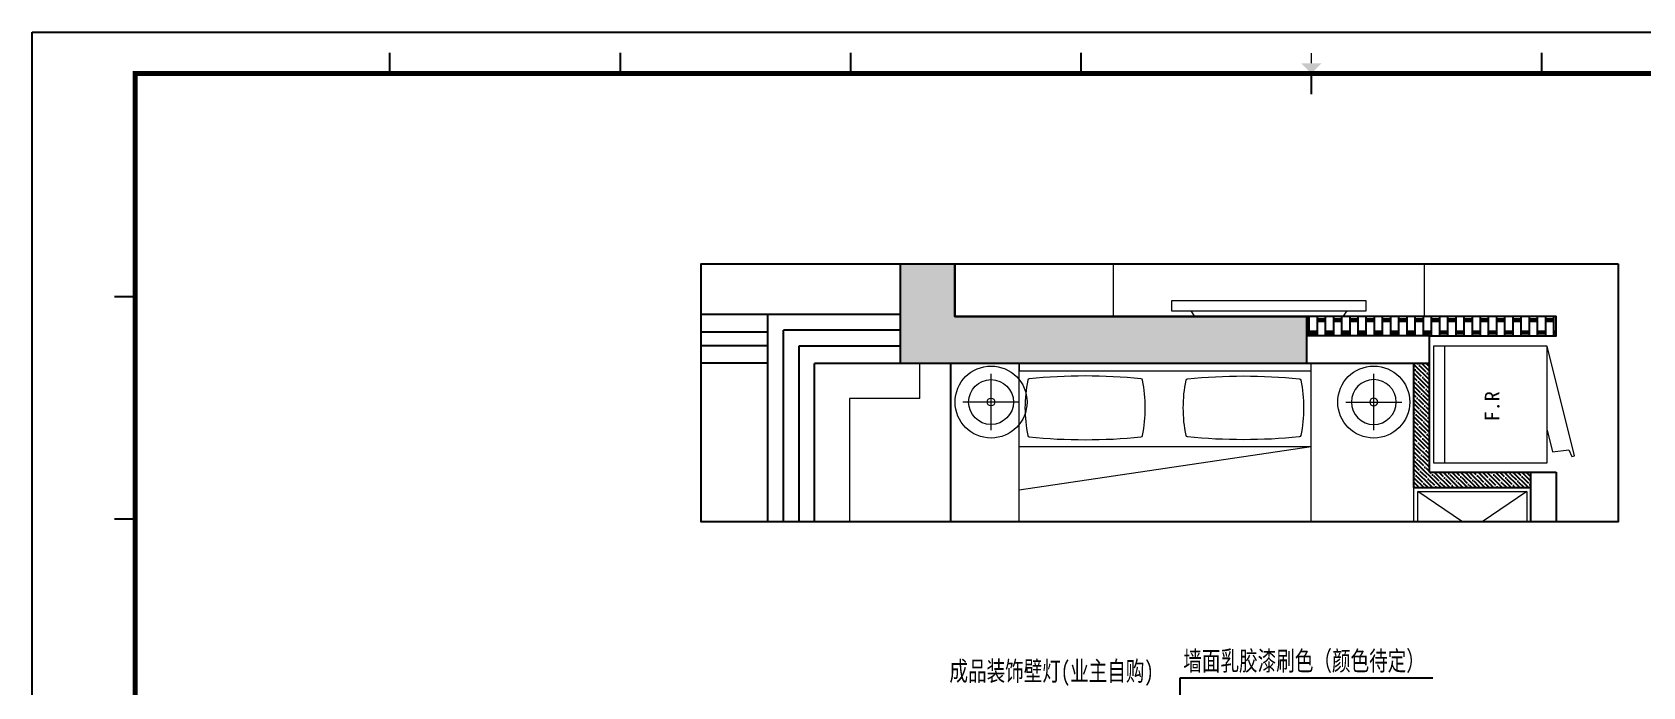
# Model space of a CAD drawing. Header units: millimetres. Extents: x 104198 to 1296755, y -81101 to 81453.
# Drawn here: x 585790 to 594066, y -23123 to -19757 of the extents above; entities that cross this region are included whole.
import ezdxf
from ezdxf.xclip import XClip

# ---------------------------------------------------------------- set-up
doc = ezdxf.new("R2010")
doc.units = ezdxf.units.MM
doc.header["$XCLIPFRAME"] = 0
for name, color, linetype, lineweight in [('01-PL-墙体柱子', 7, 'Continuous', 35), ('1-活动家具', 51, 'Continuous', 20), ('P★01 活动家具', 51, 'Continuous', 0), ('P★02 固定家具', 30, 'Continuous', 0)]:
    doc.layers.add(name, color=color, linetype=linetype, lineweight=lineweight)
for name, color, linetype in [('0家具', 51, 'Continuous'), ('11-PL-原始门窗', 1, 'Continuous'), ('30-PL-平面文字说明', 1, 'Continuous'), ('P-新砌墙体填充', 8, 'Continuous'), ('图纸图框', 165, 'Continuous'), ('墙体', 7, 'Continuous'), ('天棚图层', 51, 'Continuous'), ('窗户', 1, 'Continuous')]:
    doc.layers.add(name, color=color, linetype=linetype)
doc.styles.add('黑体', font='simhei.ttf', dxfattribs={"width": 0.7})
doc.dimstyles.new('立面标注', dxfattribs={"dimtxt": 100, "dimasz": 35, "dimexe": 20, "dimexo": 100, "dimtad": 1, "dimdec": 0, "dimtxsty": '黑体', "dimblk": 'ARCHTICK', "dimcen": 80, "dimdle": 20, "dimclrd": 251, "dimclre": 251, "dimclrt": 256, "dimadec": 0, "dimazin": 0, "dimtfac": 1, "dimtdec": 0, "dimtix": 1, "dimtmove": 2, "dimatfit": 3, "dimldrblk": 'DOT', "dimfxl": 200, "dimfxlon": 1, "dimarcsym": 0})

# ---------------------------------------------------------------- blocks, each defined once
blk = doc.blocks.new('kjghhgdgfhdhgfh')
at = {"layer": '图纸图框', "color": 165}
for p, q in [((1018.449156181656, -523.6475845220857), (1018.449156181656, -226.6510432860898)), ((1018.449156310431, -523.6475894229297), (1018.449156310431, -226.651048186936)), ((1018.449156310431, -523.6475894229297), (1018.449156310431, -226.651048186936)), ((1018.449156181656, -523.6475897729335), (1018.449156181656, -226.6510485369378)), ((1018.449156310431, -523.6475904731685), (1018.449156310431, -226.6510492370591)), ((1018.449156310431, -523.6475904731685), (1018.449156310431, -226.6510492370591)), ((1018.449156439315, -523.6475901230529), (1018.449156439315, -226.6510488870572)), ((1018.449156439315, -523.6475901230529), (1018.449156439315, -226.6510488870572)), ((1018.449156310431, -523.6475904731685), (1018.449156310431, -226.6510492370591)), ((1018.449156181656, -523.6475908231721), (1018.449156181656, -226.6510495871781)), ((1018.449156697091, -226.6510464365761), (1438.44652398302, -226.6510464365761)), ((1018.44915656821, -226.6510467866938), (1438.446523854134, -226.6510467866938)), ((1018.449156697091, -226.6510478368186), (1438.44652398302, -226.6510478368186)), ((1018.449156697091, -226.6510478368186), (1438.44652398302, -226.6510478368186)), ((1018.44915656821, -226.651048186936), (1438.446523854134, -226.651048186936)), ((1018.44915656821, -226.6510485369378), (1438.44652398302, -226.651048186936)), ((1018.44915656821, -523.6475897729335), (1018.44915656821, -226.6510485369378)), ((1018.44915656821, -226.6510495871781), (1438.446523854134, -226.6510495871781)), ((1079.169425446627, -230.165361629017), (1079.169425446627, -233.6664052710039)), ((1118.311093363573, -230.165361629017), (1118.311093363573, -233.6664052710039)), ((1157.452761280522, -230.165361629017), (1157.452761280522, -233.6664052710039)), ((1196.594429197475, -230.165361629017), (1196.594429197475, -233.6664052710039)), ((1274.877765031257, -230.165361629017), (1274.877765031257, -233.6664052710039)), ((1235.736097114308, -233.6664052710039), (1235.736097114308, -237.1674489129871)), ((1032.4533312648, -271.5591774027304), (1035.954374906786, -271.5591774027304)), ((1032.4533312648, -309.386869379896), (1035.954374906786, -309.386869379896))]:
    blk.add_line(p, q, dxfattribs=at)
at = {"layer": '图纸图框', "color": 165, "const_width": 0.2100626185166894}
blk.add_lwpolyline([(1235.736097114308, -231.915883450067), (1235.736097114308, -230.165361629017)], dxfattribs=at)
at = {"layer": '图纸图框', "color": 165, "const_width": 0.840250474066758}
blk.add_lwpolyline([(1431.444436699053, -233.6664052710039), (1035.954374906786, -233.6664052710039), (1035.954374906786, -516.6322323388636), (1431.444436699053, -516.6322323388636)], close=True, dxfattribs=at)
at = {"layer": '图纸图框', "color": 165}
blk.add_solid([(1233.98557529337, -231.915883450067), (1237.486618935353, -231.915883450067), (1235.736097114308, -233.6664052710039)], dxfattribs=at)
blk = doc.blocks.new('_ArchTick')
at = {"color": 2, "linetype": 'ByBlock', "const_width": 0.4}
blk.add_lwpolyline([(-0.5, -0.5), (0.5, 0.5)], dxfattribs=at)
blk = doc.blocks.new('_Dot')
at = {"color": 2, "linetype": 'ByBlock', "lineweight": -2}
blk.add_line((-0.5, 0), (-1, 0), dxfattribs=at)
at = {"color": 2, "linetype": 'ByBlock', "const_width": 0.5}
blk.add_lwpolyline([(-0.25, 0, 1), (0.25, 0, 1)], format="xyb", close=True, dxfattribs=at)
blk = doc.blocks.new('A$C619C14DB')
at = {"layer": '1-活动家具', "color": 45}
for points in [[(-0.0002441075630486012, 30.0000130077824), (999.999755892437, 30.0000130077824), (999.999755892437, 80.00001300964504), (-0.0002441075630486012, 80.00001300964504)], [(99.99975589243695, 30.0000130077824), (899.999755892437, 30.0000130077824), (879.999755892437, 1.300731673836708e-05), (119.999755892437, 1.300731673836708e-05)]]:
    blk.add_lwpolyline(points, close=True, dxfattribs=at)
blk = doc.blocks.new('A$C41F843A1')
at = {"layer": '1-活动家具', "color": 51}
for p, q in [((687.8522894373164, 2099.999929695507), (12.85228943731636, 2099.999929695507)), ((12.85228943731636, 2099.999929695507), (12.85228943731636, 1704.611713393941)), ((687.8522894373164, 2099.999929695507), (1512.852289437316, 2099.999929695507)), ((1512.852289437316, 2099.999929695507), (1512.852289437316, 1704.611713393941)), ((12.85228943731636, 1300.608487712685), (12.85228943731636, -7.030449341982603e-05)), ((1512.852289437316, 1300.608487712685), (1512.852289437316, -7.030449341982603e-05))]:
    blk.add_line(p, q, dxfattribs=at)
at = {"layer": '1-活动家具', "color": 45}
for q in [(1512.852289437316, 651.5300408706535), (1512.852289437316, 428.5623224836309)]:
    blk.add_line((12.85228943731636, 428.5623224442825), q, dxfattribs=at)
at = {"layer": '1-活动家具', "color": 51}
for points in [[(1525.683757071849, 1300.608487712685), (-1.615844666957855e-06, 1300.608487712685), (-1.615844666957855e-06, 1704.611713393941), (1525.683757071849, 1704.611713393941)], [(1512.852289437316, 37.49992969550658), (12.85228943731636, 37.49992969550658), (12.85228943731636, -7.030449341982603e-05), (1512.852289437316, -7.030449341982603e-05)]]:
    blk.add_lwpolyline(points, close=True, dxfattribs=at)
at = {"layer": '1-活动家具', "color": 45}
for points in [[(647.4882732643746, 378.2173321183072, -0.3220232602421085), (655.6169553515501, 370.6346278900746, -0.0988502256849257), (655.6169553431682, 86.7110937659163, -0.322023260242126), (647.4882732550614, 79.12838953803293, -0.0496491878887538), (73.59205973241478, 79.12838955537882, -0.3220232602420951), (65.4633776457049, 86.71109378349502, -0.0988502256849255), (65.4633776540868, 370.6346279076533, -0.3220232602421104), (73.59205974172801, 378.217332135886, -0.0496491878887542)], [(887.1654969220981, 378.2173321183072, 0.3220232602421085), (879.0368148349226, 370.6346278900746, 0.0988502256849257), (879.0368148433045, 86.7110937659163, 0.322023260242126), (887.1654969309457, 79.12838953803293, 0.0496491878887538), (1461.061710454058, 79.12838955537882, 0.3220232602420951), (1469.190392541233, 86.71109378349502, 0.0988502256849255), (1469.190392532852, 370.6346279076533, 0.3220232602421104), (1461.061710444745, 378.2173321357695, 0.0496491878887542)]]:
    blk.add_lwpolyline(points, format="xyb", close=True, dxfattribs=at)
blk = doc.blocks.new('A$C1AED7FCF')
at = {"layer": '1-活动家具', "color": 45}
for points in [[(247.5273906283546, 0.000136089627631), (247.5273906283546, 495.0532024205893)], [(0.0008574628736824, 247.5266692551086), (495.0539237938356, 247.5266692551086)]]:
    blk.add_lwpolyline(points, dxfattribs=at)
at = {"layer": '1-活动家具', "color": 51, "ltscale": 2000}
blk.add_circle((247.5273906283546, 247.5266692551086), 197.5265331654809, dxfattribs=at)
at = {"layer": '1-活动家具', "color": 45}
blk.add_circle((247.5273906283546, 247.5266692551086), 34.51086849579588, dxfattribs=at)
blk = doc.blocks.new('fhdghrthe')
at = {"layer": '01-PL-墙体柱子', "lineweight": -2, "ltscale": 10}
blk.add_hatch(color=8, dxfattribs=at).paths.add_polyline_path([(575866.0014296011, 17510.09284391639), (575566.0014296011, 17510.09284391639), (575316.0014296011, 17510.09284391639), (575316.0014296011, 15420.09284391639), (575556.0014296011, 15420.09284391639), (575556.0014296011, 17230.09284391639), (575866.0014296011, 17230.09284391639)])
at = {"layer": 'P-新砌墙体填充', "lineweight": -3}
h = blk.add_hatch(dxfattribs=at)
h.set_pattern_fill('BRSTONE', color=256, scale=5, angle=-1.272221872585407e-14, style=0)
h.set_pattern_definition([(0, (774942.8214897579, -149614.9476579337), (9.305889392408061e-15, 41.91), []), (90, (775057.1214897579, -149614.9476579337), (-63.49999999999999, 41.91000000000001), [41.91, -41.91]), (90, (775044.4214897578, -149614.9476579337), (-63.49999999999999, 41.91000000000001), [41.91, -41.91]), (0, (775057.1214897579, -149607.9626579337), (63.50000000000001, 41.90999999999998), [-114.3, 12.7]), (0, (775057.1214897579, -149600.9776579337), (63.50000000000001, 41.90999999999998), [-114.3, 12.7]), (0, (775057.1214897579, -149593.9926579337), (63.50000000000001, 41.90999999999998), [-114.3, 12.7]), (0, (775057.1214897579, -149587.0076579337), (63.50000000000001, 41.90999999999998), [-114.3, 12.7]), (0, (775057.1214897579, -149580.0226579337), (63.50000000000001, 41.90999999999998), [-114.3, 12.7])])
h.paths.add_polyline_path([(575556.0014296011, 15420.09284391639), (575456.0014296011, 15420.09284391639), (575456.001429601, 14790.11174628756), (575456.0014296011, 14140.09284391639), (575556.0014296011, 14140.09284391639)])
at = {"layer": 'P-新砌墙体填充'}
h = blk.add_hatch(dxfattribs=at)
h.set_pattern_fill('ANSI35', color=256, scale=5, angle=-1.272221872585407e-14, style=0)
h.set_pattern_definition([(44.99999999999999, (573795.8707612678, 14270.11174628755), (-22.45064030267288, 22.45064030267289), []), (44.99999999999999, (573818.3214112679, 14270.11174628755), (-22.45064030267288, 22.45064030267289), [39.6875, -7.9375, 0, -7.9375])])
h.paths.add_polyline_path([(575316.0014296011, 14870.11174628756), (574676.0014296011, 14870.11174628754), (574676.0014296011, 14270.11174628755), (574756.0014296011, 14270.11174628755), (574756.0014296011, 14790.11174628755), (575316.0014296011, 14790.11174628756)])
h.paths.add_polyline_path([(573875.8707612678, 14870.11174628756), (573795.8707612678, 14870.11174628756), (573795.8707612678, 14270.11174628756), (573875.8707612678, 14270.11174628756)])
at = {"color": 5}
for p, q in [((574676.0014296011, 14870.11174628753), (575316.0014296011, 14870.11174628756)), ((574676.0014296011, 14870.11174628753), (574676.0014296011, 14270.11174628753)), ((574756.0014296011, 14790.11174628755), (574756.0014296011, 14270.11174628753))]:
    blk.add_line(p, q, dxfattribs=at)
blk.add_lwpolyline([(574756.0014296011, 14790.11174628755), (575456.001429601, 14790.11174628756), (575456.0014296011, 14140.09284391639), (575556.0014296011, 14140.09284391639), (575556.0014296011, 15420.09284391639)], dxfattribs=at)
at = {"layer": '01-PL-墙体柱子', "color": 8, "lineweight": -2, "ltscale": 10}
blk.add_lwpolyline([(575866.0014296011, 17510.09284391639), (575566.0014296011, 17510.09284391639), (575316.0014296011, 17510.09284391639), (575316.0014296011, 15420.09284391639), (575556.0014296011, 15420.09284391639), (575556.0014296011, 17230.09284391639), (575866.0014296011, 17230.09284391639)], close=True, dxfattribs=at)
at = {"layer": '11-PL-原始门窗', "color": 251}
for p, q in [((572756.001429601, 18110.09284391639), (575486.0014296011, 18110.09284391639)), ((575486.0014296011, 17510.09284391639), (575486.0014296011, 18110.09284391639)), ((572756.001429601, 18030.09284391639), (575406.0014296011, 18030.09284391639)), ((575406.0014296011, 18030.09284391639), (575406.0014296011, 17510.09284391639))]:
    blk.add_line(p, q, dxfattribs=at)
at = {"layer": '30-PL-平面文字说明'}
blk.add_line((575315.1320979341, 17510.09284391639), (575315.1320979341, 17950.09284391639), dxfattribs=at)
at = {"layer": 'P★01 活动家具', "color": 250}
for p, q in [((575135.132097934, 17770.09284391639), (572756.001429601, 17770.09284391639)), ((575135.1320979343, 17410.09284391639), (575135.132097934, 17770.09284391639)), ((575135.1320979343, 17410.09284391639), (575315.1320979341, 17410.09284391639))]:
    blk.add_line(p, q, dxfattribs=at)
at = {"layer": 'P★01 活动家具', "color": 35}
blk.add_line((574803.8551109754, 14711.75215483551), (575402.9457004135, 14711.75215483551), dxfattribs=at)
at = {"layer": 'P★01 活动家具'}
blk.add_lwpolyline([(575956.0014296011, 16415.58019322408), (575556.0014296011, 16415.58019322408), (575556.0014296011, 14815.58019322408), (575956.0014296011, 14815.58019322408)], close=True, dxfattribs=at)
at = {"layer": 'P★01 活动家具', "color": 35}
blk.add_lwpolyline([(574803.8551109754, 14185.15641591186), (575402.9457004135, 14185.15641591186), (575402.9457004135, 14770.15641591186), (574803.8551109754, 14770.15641591186)], close=True, dxfattribs=at)
blk.add_lwpolyline([(574971.0714343064, 14185.15641591186), (574860.2187588611, 14158.21221831395), (574871.2241518823, 14073.56188016851), (574836.533780734, 14058.63088733238), (574840.0278378427, 14045.59088867717), (575402.9457004135, 14185.15641591186)], dxfattribs=at)
at = {"layer": 'P★01 活动家具'}
for centre in [(575116.124181522, 17043.37542160547), (575116.124181522, 15076.63923271331)]:
    blk.add_circle(centre, 185, dxfattribs=at)
at = {"layer": 'P★02 固定家具', "color": 250}
for p, q in [((574275.9360954345, 14290.11174628756), (574656.0014296011, 14850.11174628758)), ((574656.0014296011, 14290.11174628756), (574275.9360954345, 14850.11174628758))]:
    blk.add_line(p, q, dxfattribs=at)
at = {"layer": 'P★02 固定家具', "color": 2}
blk.add_lwpolyline([(573875.8707612678, 14870.11174628758), (574676.0014296011, 14870.11174628758), (574676.0014296011, 14270.11174628756), (573875.8707612678, 14270.11174628756)], close=True, dxfattribs=at)
at = {"layer": 'P★02 固定家具', "color": 250}
blk.add_lwpolyline([(573895.8707612678, 14850.11174628758), (574656.0014296011, 14850.11174628758), (574656.0014296011, 14290.11174628756), (573895.8707612678, 14290.11174628756)], close=True, dxfattribs=at)
at = {"layer": '墙体', "color": 251}
for p, q in [((575406.0014296011, 18190.09284391639), (575406.0014296011, 18620.09284391639)), ((575476.0014296011, 18190.09284391639), (575476.0014296011, 18620.09284391636)), ((572756.001429601, 17250.09284391639), (575316.0014296011, 17250.09284391639))]:
    blk.add_line(p, q, dxfattribs=at)
at = {"layer": '墙体', "color": 7}
for p, q in [((575866.0014296011, 17510.09284391639), (575315.1320979341, 17510.09284391639)), ((575866.0014296011, 17510.09284391639), (575566.0014296011, 17510.09284391639)), ((575866.0014296011, 17230.09284391639), (575556.0014296011, 17230.09284391639)), ((575556.0014296011, 17230.09284391639), (575556.0014296011, 15420.09284391639)), ((575316.0014296011, 15420.09284391639), (575316.0014296011, 14790.11174628756)), ((575556.0014296011, 15420.09284391639), (575456.0014296011, 15420.09284391639)), ((575456.001429601, 14790.11174628756), (575456.0014296011, 15420.09284391639)), ((573675.8707612678, 14270.11174628756), (574756.0014296011, 14270.11174628755)), ((574756.0014296011, 14270.11174628753), (574756.0014296011, 14140.09284391641)), ((574756.0014296011, 14140.09284391639), (573675.8707612678, 14140.09284391639))]:
    blk.add_line(p, q, dxfattribs=at)
at = {"layer": '窗户', "color": 1}
for p, q in [((575316.0014296011, 18190.09284391639), (575316.0014296011, 18620.09284391639)), ((575566.0014296011, 18190.09284391639), (575566.0014296011, 18620.09284391636)), ((572756.001429601, 18190.09284391639), (575566.0014296011, 18190.09284391639)), ((575566.0014296011, 17510.09284391639), (575566.0014296011, 18190.09284391639)), ((572756.001429601, 17950.09284391639), (575315.1320979341, 17950.09284391639))]:
    blk.add_line(p, q, dxfattribs=at)
at = {"layer": 'P★01 活动家具', "xscale": 0.583199999993667, "yscale": 0.583199999993667, "zscale": 0.5832000000000002}
blk.add_blockref('A$C1AED7FCF', (574971.7662073078, 16899.01786809594), dxfattribs=at)
at = {"layer": 'P★01 活动家具'}
for name, p, rotation in [('A$C41F843A1', (575315.0013592965, 15385.76554352859), 90), ('A$C619C14DB', (575556.0014165938, 16115.57994911652), 270)]:
    blk.add_blockref(name, p, dxfattribs=dict(at, rotation=rotation))
at = {"layer": 'P★01 活动家具', "xscale": -0.583199999993667, "yscale": 0.583199999993667, "zscale": 0.5832000000000002, "rotation": 180}
blk.add_blockref('A$C1AED7FCF', (574971.7662073078, 15220.99678622284), dxfattribs=at)
at = {"layer": 'P★01 活动家具', "insert": (575017.1603075182, 14632.19089287229), "char_height": 75.60000000000002, "width": 9105.871852193028, "attachment_point": 1}
blk.add_mtext('{\\fSTSong|b0|i0|c134|p2;\\PF.R}', dxfattribs=at)

msp = doc.modelspace()

# ---------------------------------------------------------------- block references
ref = msp.add_blockref('kjghhgdgfhdhgfh', (554981.4752749868, -12901.25941170857), dxfattribs=dict(xscale=30.25000000000001, yscale=30.25000000000001, zscale=30.25000000000001))
XClip(ref).set_block_clipping_path([(1018.4491561816565, -523.6475911731757), (1465.834744255318, -226.65104223585132)])

# ---------------------------------------------------------------- texts
at = {"layer": '天棚图层', "char_height": 100, "attachment_point": 9, "style": '黑体'}
for s, insert in [('墙面乳胶漆刷色（颜色待定）', (592946.350813311, -23052.87270792825)), ('成品装饰壁灯(业主自购)', (591553.098926294, -23118.93234833256))]:
    msp.add_mtext(s, dxfattribs=dict(at, insert=insert))

# ---------------------------------------------------------------- leaders
at = {"layer": '0家具', "color": 51}
msp.add_leader([(591689.4357770283, -24534.01271890939), (591689.4357770283, -23076.62042739804), (592987.2399055935, -23076.62042739804)], dimstyle='立面标注', dxfattribs=at)

# ---------------------------------------------------------------- next in the draw order: block references
at = {"color": 1}
ref = msp.add_blockref('fhdghrthe', (607760.431019304, -596775.3578396293), dxfattribs=dict(at, rotation=90))
XClip(ref).set_block_clipping_path([(574499.7981608541, 13821.159315049652), (575826.3413526117, 18532.735604208316)])

# ---------------------------------------------------------------- next in the draw order: linework, layer by layer
at = {"color": 2}
msp.add_lwpolyline([(593939.2717042543, -20949.01648701762), (593939.2717042543, -22275.55967877514), (589227.6954150957, -22275.55967877514), (589227.6954150957, -20949.01648701762)], close=True, dxfattribs=at)

doc.saveas('drawing.dxf')
